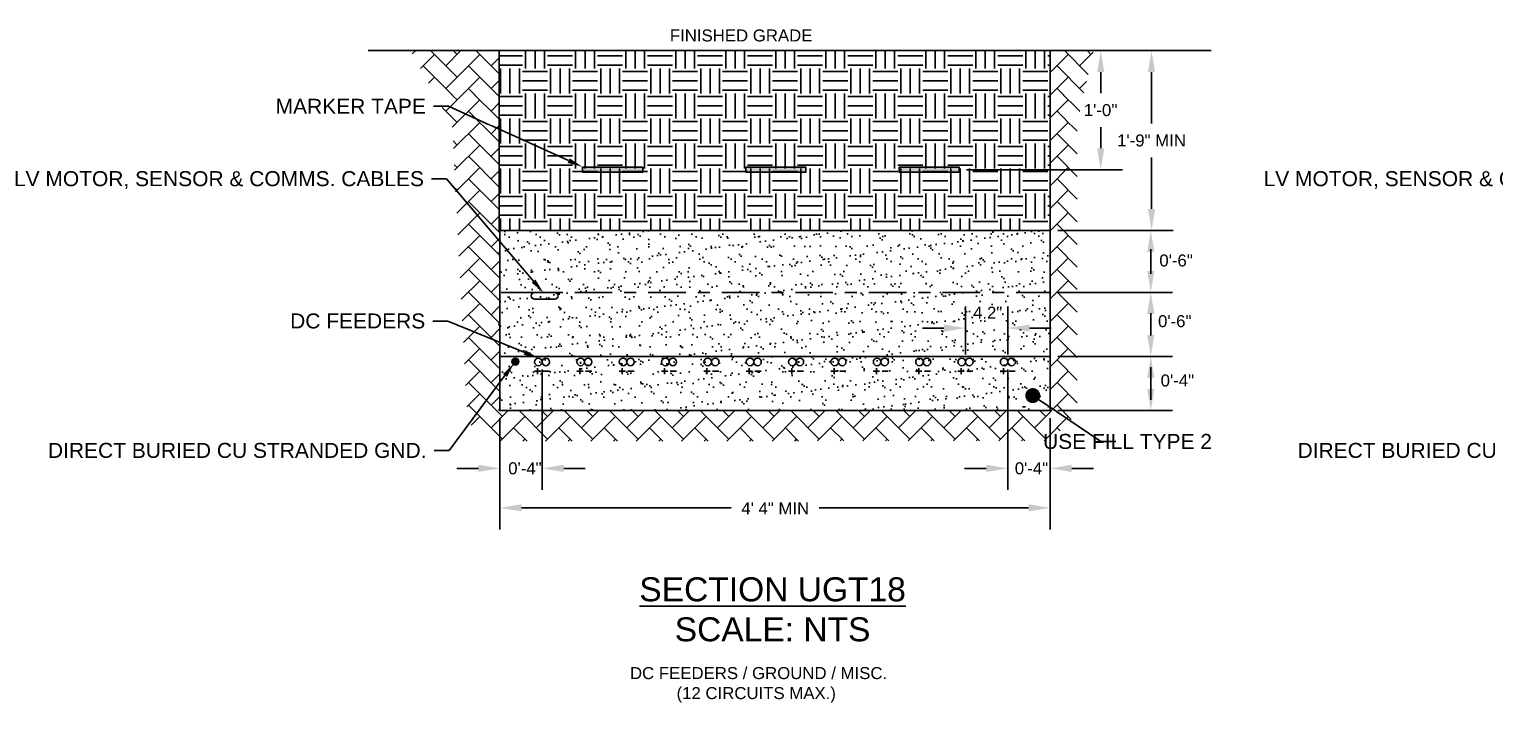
# Model space of a CAD drawing. Header units: feet. Extents: x -21 to 1000, y -35 to 71.
# Drawn here: x 889.69 to 901.89, y 41.56 to 47.17 of the extents above; entities that cross this region are included whole.
import ezdxf
from ezdxf import colors
from ezdxf.entities.mleader import LeaderData, LeaderLine
from ezdxf.math import Vec2, Vec3

# ---------------------------------------------------------------- set-up
doc = ezdxf.new("R2010")
doc.units = ezdxf.units.FT
doc.header["$MEASUREMENT"] = 0
doc.linetypes.add('CENTER', pattern=[2, 1.25, -0.25, 0.25, -0.25])
for name, color, linetype in [('E-CABL-HARN-CBHR', 2, 'Continuous'), ('E-CABL-INST', 1, 'INSTRUMENT_CABLE'), ('E-CABL-UG2', 142, 'GROUND_WIRE_G2'), ('E-FIN-GR', 4, 'Continuous'), ('E-MRKR-TREN', 6, 'Continuous'), ('E-TREN', 3, 'Continuous'), ('E-TREN-HATCH', 254, 'Continuous'), ('G-ANNO-TEXT', 1, 'Continuous'), ('G-DIMS', 7, 'Continuous'), ('G-TEXT', 7, 'Continuous'), ('text', 1, 'Continuous'), ('X-SES2-TREN_SECT$0$G-TEXT', 7, 'Continuous')]:
    doc.layers.add(name, color=color, linetype=linetype)
doc.styles.add('NEI-A', font='arial.ttf')
doc.styles.get("Standard").update_dxf_attribs({"font": 'arial.ttf'})
doc.linetypes.add('GROUND_WIRE_G2', pattern='A,1,-0.2,["G2",Standard,S=0.1,R=0,X=-0.1,Y=-0.05],-0.2', length=1.4)
doc.linetypes.add('INSTRUMENT_CABLE', pattern='A,1,-0.2,["INST",Standard,S=0.1,R=0,X=-0.09,Y=-0.05],-0.3', length=1.5)
doc.dimstyles.new('Annotative - Arch', dxfattribs={"dimscale": 0, "dimtxt": 0.1, "dimasz": 0.18, "dimexe": 0.18, "dimexo": 0.0625, "dimgap": 0.09, "dimtad": 0, "dimtih": 1, "dimtoh": 1, "dimdec": 4, "dimlfac": 12, "dimzin": 0, "dimdsep": 46, "dimlunit": 4, "dimtxsty": 'NEI-A', "dimcen": 0.09, "dimadec": 1, "dimazin": 0, "dimtfac": 1, "dimtdec": 4, "dimtofl": 0, "dimtmove": 0, "dimatfit": 3, "dimfxl": 1, "dimtolj": 1, "dimtzin": 0, "dimarcsym": 0})

# ---------------------------------------------------------------- blocks, each defined once
blk = doc.blocks.new('_Dot')
at = {"color": 0, "linetype": 'ByBlock', "lineweight": -2}
blk.add_line((-0.5, 0), (-1, 0), dxfattribs=at)
at = {"color": 0, "linetype": 'ByBlock', "const_width": 0.5}
blk.add_lwpolyline([(-0.25, 0, 1), (0.25, 0, 1)], format="xyb", close=True, dxfattribs=at)
blk = doc.blocks.new('*D119')
at = {"layer": 'Defpoints', "color": 0, "transparency": 16777216}
for p in [(898.195, 46.99), (898.61, 46.99), (897.431, 45.996)]:
    blk.add_point(p, dxfattribs=at)
at = {"layer": 'text', "color": 0, "lineweight": -2, "transparency": 16777216}
for p, q in [((898.258, 46.99), (898.79, 46.99)), ((898.61, 46.81), (898.61, 46.634)), ((898.61, 46.176), (898.61, 46.352)), ((897.493, 45.996), (898.79, 45.996))]:
    blk.add_line(p, q, dxfattribs=at)
at = {"layer": 'text', "color": 0, "transparency": 16777216}
for points in [[(898.58, 46.81), (898.64, 46.81), (898.61, 46.99)], [(898.58, 46.176), (898.64, 46.176), (898.61, 45.996)]]:
    blk.add_solid(points, dxfattribs=at)
at = {"layer": 'text', "color": 0, "transparency": 16777216, "insert": (898.61, 46.493), "char_height": 0.1, "attachment_point": 5, "style": 'NEI-A'}
blk.add_mtext("\\A1;1'-0''", dxfattribs=at)
blk = doc.blocks.new('*D120')
at = {"layer": 'Defpoints', "color": 0, "transparency": 16777216}
for p in [(898.189, 46.99), (899.033, 46.99), (898.189, 45.49)]:
    blk.add_point(p, dxfattribs=at)
at = {"layer": 'text', "color": 0, "lineweight": -2, "transparency": 16777216}
for p, q in [((898.252, 46.99), (899.213, 46.99)), ((899.033, 46.81), (899.033, 46.381)), ((899.033, 45.67), (899.033, 46.099)), ((898.252, 45.49), (899.213, 45.49))]:
    blk.add_line(p, q, dxfattribs=at)
at = {"layer": 'text', "color": 0, "transparency": 16777216}
for points in [[(899.003, 46.81), (899.063, 46.81), (899.033, 46.99)], [(899.003, 45.67), (899.063, 45.67), (899.033, 45.49)]]:
    blk.add_solid(points, dxfattribs=at)
at = {"layer": 'text', "color": 0, "transparency": 16777216, "insert": (899.033, 46.24), "char_height": 0.1, "attachment_point": 5, "style": 'NEI-A'}
blk.add_mtext('\\A1;1\'-9" MIN', dxfattribs=at)
blk = doc.blocks.new('*D121')
at = {"layer": 'Defpoints', "color": 0, "transparency": 16777216}
for p in [(893.957, 44.395), (893.606, 43.99), (893.957, 43.508)]:
    blk.add_point(p, dxfattribs=at)
at = {"layer": 'text', "color": 0, "lineweight": -2, "transparency": 16777216}
for p, q in [((893.957, 44.332), (893.957, 43.328)), ((893.606, 43.927), (893.606, 43.328)), ((893.426, 43.508), (893.246, 43.508)), ((894.137, 43.508), (894.317, 43.508))]:
    blk.add_line(p, q, dxfattribs=at)
at = {"layer": 'text', "color": 0, "transparency": 16777216}
for points in [[(893.426, 43.538), (893.426, 43.478), (893.606, 43.508)], [(894.137, 43.538), (894.137, 43.478), (893.957, 43.508)]]:
    blk.add_solid(points, dxfattribs=at)
at = {"layer": 'text', "color": 0, "transparency": 16777216, "insert": (893.814, 43.508), "char_height": 0.1, "attachment_point": 5, "style": 'NEI-A'}
blk.add_mtext('\\A1;0\'-4"', dxfattribs=at)
blk = doc.blocks.new('*D122')
at = {"layer": 'Defpoints', "color": 0, "transparency": 16777216}
for p in [(898.189, 44.974), (898.189, 44.44), (899.027, 44.44)]:
    blk.add_point(p, dxfattribs=at)
at = {"layer": 'text', "color": 0, "lineweight": -2, "transparency": 16777216}
for p, q in [((898.252, 44.974), (899.207, 44.974)), ((899.027, 44.62), (899.027, 44.8)), ((899.027, 44.794), (899.027, 44.614)), ((898.252, 44.44), (899.207, 44.44))]:
    blk.add_line(p, q, dxfattribs=at)
at = {"layer": 'text', "color": 0, "transparency": 16777216}
for points in [[(898.997, 44.794), (899.057, 44.794), (899.027, 44.974)], [(898.997, 44.62), (899.057, 44.62), (899.027, 44.44)]]:
    blk.add_solid(points, dxfattribs=at)
at = {"layer": 'text', "color": 0, "transparency": 16777216, "insert": (899.226, 44.734), "char_height": 0.1, "attachment_point": 5, "style": 'NEI-A'}
blk.add_mtext('\\A1;0\'-6"', dxfattribs=at)
blk = doc.blocks.new('*D123')
at = {"layer": 'Defpoints', "color": 0, "transparency": 16777216}
for p in [(897.836, 44.395), (898.189, 43.99), (898.189, 43.508)]:
    blk.add_point(p, dxfattribs=at)
at = {"layer": 'text', "color": 0, "lineweight": -2, "transparency": 16777216}
for p, q in [((897.836, 44.332), (897.836, 43.328)), ((898.189, 43.927), (898.189, 43.328)), ((897.656, 43.508), (897.476, 43.508)), ((898.369, 43.508), (898.549, 43.508))]:
    blk.add_line(p, q, dxfattribs=at)
at = {"layer": 'text', "color": 0, "transparency": 16777216}
for points in [[(897.656, 43.538), (897.656, 43.478), (897.836, 43.508)], [(898.369, 43.538), (898.369, 43.478), (898.189, 43.508)]]:
    blk.add_solid(points, dxfattribs=at)
at = {"layer": 'text', "color": 0, "transparency": 16777216, "insert": (898.033, 43.508), "char_height": 0.1, "attachment_point": 5, "style": 'NEI-A'}
blk.add_mtext('\\A1;0\'-4"', dxfattribs=at)
blk = doc.blocks.new('*D124')
at = {"layer": 'Defpoints', "color": 0, "transparency": 16777216}
for p in [(897.836, 44.677), (897.484, 44.395), (897.836, 44.395)]:
    blk.add_point(p, dxfattribs=at)
at = {"layer": 'text', "color": 0, "lineweight": -2, "transparency": 16777216}
for p, q in [((897.484, 44.457), (897.484, 44.857)), ((897.836, 44.457), (897.836, 44.857)), ((897.304, 44.677), (897.124, 44.677)), ((898.016, 44.677), (898.196, 44.677))]:
    blk.add_line(p, q, dxfattribs=at)
at = {"layer": 'text', "color": 0, "transparency": 16777216}
for points in [[(897.304, 44.707), (897.304, 44.647), (897.484, 44.677)], [(898.016, 44.707), (898.016, 44.647), (897.836, 44.677)]]:
    blk.add_solid(points, dxfattribs=at)
at = {"layer": 'text', "color": 0, "transparency": 16777216, "insert": (897.668, 44.805), "char_height": 0.1, "attachment_point": 5, "style": 'NEI-A'}
blk.add_mtext('\\A1;4.2"', dxfattribs=at)
blk = doc.blocks.new('*D125')
at = {"layer": 'Defpoints', "color": 0, "transparency": 16777216}
for p in [(898.189, 45.49), (898.189, 44.974), (899.027, 44.974)]:
    blk.add_point(p, dxfattribs=at)
at = {"layer": 'text', "color": 0, "lineweight": -2, "transparency": 16777216}
for p, q in [((898.252, 45.49), (899.207, 45.49)), ((899.027, 45.154), (899.027, 45.334)), ((899.027, 45.31), (899.027, 45.13)), ((898.252, 44.974), (899.207, 44.974))]:
    blk.add_line(p, q, dxfattribs=at)
at = {"layer": 'text', "color": 0, "transparency": 16777216}
for points in [[(898.997, 45.31), (899.057, 45.31), (899.027, 45.49)], [(898.997, 45.154), (899.057, 45.154), (899.027, 44.974)]]:
    blk.add_solid(points, dxfattribs=at)
at = {"layer": 'text', "color": 0, "transparency": 16777216, "insert": (899.237, 45.24), "char_height": 0.1, "attachment_point": 5, "style": 'NEI-A'}
blk.add_mtext('\\A1;0\'-6"', dxfattribs=at)
blk = doc.blocks.new('*D126')
at = {"layer": 'Defpoints', "color": 0, "transparency": 16777216}
for p in [(898.189, 44.44), (898.189, 43.99), (899.027, 43.99)]:
    blk.add_point(p, dxfattribs=at)
at = {"layer": 'text', "color": 0, "lineweight": -2, "transparency": 16777216}
for p, q in [((898.252, 44.44), (899.207, 44.44)), ((899.027, 44.17), (899.027, 44.35)), ((899.027, 44.26), (899.027, 44.08)), ((898.252, 43.99), (899.207, 43.99))]:
    blk.add_line(p, q, dxfattribs=at)
at = {"layer": 'text', "color": 0, "transparency": 16777216}
for points in [[(898.997, 44.26), (899.057, 44.26), (899.027, 44.44)], [(898.997, 44.17), (899.057, 44.17), (899.027, 43.99)]]:
    blk.add_solid(points, dxfattribs=at)
at = {"layer": 'text', "color": 0, "transparency": 16777216, "insert": (899.248, 44.24), "char_height": 0.1, "attachment_point": 5, "style": 'NEI-A'}
blk.add_mtext('\\A1;0\'-4"', dxfattribs=at)
blk = doc.blocks.new('*D181')
at = {"layer": 'Defpoints', "color": 0, "transparency": 16777216}
for p in [(893.606, 43.99), (898.189, 43.99), (898.189, 43.179)]:
    blk.add_point(p, dxfattribs=at)
at = {"layer": 'text', "color": 0, "lineweight": -2, "transparency": 16777216}
for p, q in [((893.606, 43.927), (893.606, 42.999)), ((898.189, 43.927), (898.189, 42.999)), ((893.786, 43.179), (895.532, 43.179)), ((898.009, 43.179), (896.265, 43.179))]:
    blk.add_line(p, q, dxfattribs=at)
at = {"layer": 'text', "color": 0, "transparency": 16777216}
for points in [[(893.786, 43.209), (893.786, 43.149), (893.606, 43.179)], [(898.009, 43.209), (898.009, 43.149), (898.189, 43.179)]]:
    blk.add_solid(points, dxfattribs=at)
at = {"layer": 'text', "color": 0, "transparency": 16777216, "insert": (895.899, 43.175), "char_height": 0.1, "attachment_point": 5, "style": 'NEI-A'}
blk.add_mtext('\\A1;4\' 4" MIN', dxfattribs=at)

msp = doc.modelspace()

# ---------------------------------------------------------------- hatches: boundary and pattern name
at = {"layer": 'E-CABL-UG2', "linetype": 'Continuous'}
h = msp.add_hatch(color=256, dxfattribs=at)
edge = h.paths.add_edge_path()
edge.add_arc((893.7336221, 44.3974716), 0.0286458, 0, 360)
at = {"layer": 'E-TREN-HATCH', "linetype": 'Continuous'}
h = msp.add_hatch(dxfattribs=at)
h.set_pattern_fill('AR-SAND', color=252, scale=0.083333)
h.set_pattern_definition([(37.5, (851.29364, 58.7419), (-0.00524945, 0.16056865), [0, -0.12666667, 0, -0.14166667, 0, -0.13541667]), (7.5, (851.29364, 58.7419), (0.1474814, 0.2351788), [0, -0.06833333, 0, -0.11416667, 0, -0.04375]), (327.5, (851.19114, 58.7419), (0.25951182, 0.0004716), [0, -0.04166667, 0, -0.15, 0, -0.19583333]), (317.5, (851.19114, 58.7419), (0.2505106, 0.0731396), [0, -0.02083333, 0, -0.09833333, 0, -0.1125])])
h.paths.add_polyline_path([(893.5941648, 45.489706), (898.1891601, 45.489706), (898.1891601, 43.989706), (893.5941648, 43.989706)])

# ---------------------------------------------------------------- linework, layer by layer
for q in [(898.1891601, 44.4397746), (893.9569403, 44.4397746)]:
    msp.add_line((893.6042553, 44.4397746), q)
for p in [(893.9569403, 44.4397746), (894.3096253, 44.4397746), (894.3096253, 44.4397746), (894.6623103, 44.4397746), (894.6623103, 44.4397746), (895.0149953, 44.4397746), (895.0149953, 44.4397746), (895.3676803, 44.4397746), (895.3676803, 44.4397746), (895.7203652, 44.4397746), (895.7203652, 44.4397746), (896.0730502, 44.4397746), (896.0730502, 44.4397746), (896.4257352, 44.4397746), (896.4257352, 44.4397746), (896.7784202, 44.4397746), (896.7784202, 44.4397746), (897.1311052, 44.4397746), (897.1311052, 44.4397746), (897.4837902, 44.4397746), (897.4837902, 44.4397746), (897.8364752, 44.4397746), (897.8364752, 44.4397746)]:
    msp.add_point(p)
at = {"layer": 'E-CABL-HARN-CBHR', "linetype": 'Continuous'}
for centre in [(893.9256161, 44.3946298), (893.9881161, 44.3946298), (894.2783011, 44.3946298), (894.3408011, 44.3946298), (894.6309861, 44.3946298), (894.6934861, 44.3946298), (894.9836711, 44.3946298), (895.0461711, 44.3946298), (895.3363561, 44.3946298), (895.3988561, 44.3946298), (895.689041, 44.3946298), (895.751541, 44.3946298), (896.041726, 44.3946298), (896.104226, 44.3946298), (896.394411, 44.3946298), (896.456911, 44.3946298), (896.747096, 44.3946298), (896.809596, 44.3946298), (897.099781, 44.3946298), (897.162281, 44.3946298), (897.452466, 44.3946298), (897.514966, 44.3946298), (897.805151, 44.3946298), (897.867651, 44.3946298)]:
    msp.add_circle(centre, 0.03125, dxfattribs=at)
at = {"layer": 'E-CABL-INST', "linetype": 'Continuous', "flags": 128}
msp.add_lwpolyline([(893.894943, 44.97357), (894.0616096, 44.97357, -0.4142135672), (894.0897346, 44.945445, -0.4142135058), (894.0616096, 44.91732), (893.894943, 44.91732, -0.4142135672), (893.866818, 44.945445, -0.4141197229), (893.894934, 44.97357, -0.0001601544)], format="xyb", dxfattribs=at)
at = {"layer": 'E-CABL-UG2', "linetype": 'Continuous'}
msp.add_circle((893.7336221, 44.3974716), 0.0286458, dxfattribs=at)
at = {"layer": 'E-FIN-GR', "flags": 128}
msp.add_lwpolyline([(892.5077221, 46.989706), (899.5285471, 46.989706)], dxfattribs=at)
at = {"layer": 'E-TREN', "color": 252, "linetype": 'Continuous'}
msp.add_lwpolyline([(893.6042553, 45.489706), (898.1891601, 45.489706), (898.1891601, 43.989706), (893.6042553, 43.989706)], close=True, dxfattribs=at)
at = {"layer": 'G-DIMS', "linetype": 'CENTER', "ltscale": 0.25}
for points in [[(893.616818, 44.97357), (898.1891601, 44.97357)], [(893.6042553, 44.4397746), (898.1891601, 44.4397746)]]:
    msp.add_lwpolyline(points, dxfattribs=at)
at = {"layer": 'G-TEXT'}
for p, q in [((893.8938091, 44.3175511), (893.9453006, 44.3175511)), ((893.9195548, 44.3432968), (893.9195548, 44.2918053)), ((893.9666873, 44.3175511), (894.0181788, 44.3175511)), ((894.246494, 44.3175511), (894.2979856, 44.3175511)), ((894.2722398, 44.3432968), (894.2722398, 44.2918053)), ((894.3193722, 44.3175511), (894.3708638, 44.3175511)), ((894.599179, 44.3175511), (894.6506706, 44.3175511)), ((894.6249248, 44.3432968), (894.6249248, 44.2918053)), ((894.6720572, 44.3175511), (894.7235488, 44.3175511)), ((894.951864, 44.3175511), (895.0033556, 44.3175511)), ((894.9776098, 44.3432968), (894.9776098, 44.2918053)), ((895.0247422, 44.3175511), (895.0762338, 44.3175511)), ((895.304549, 44.3175511), (895.3560406, 44.3175511)), ((895.3302948, 44.3432968), (895.3302948, 44.2918053)), ((895.3774272, 44.3175511), (895.4289188, 44.3175511)), ((895.657234, 44.3175511), (895.7087256, 44.3175511)), ((895.6829798, 44.3432968), (895.6829798, 44.2918053)), ((895.7301122, 44.3175511), (895.7816038, 44.3175511)), ((896.009919, 44.3175511), (896.0614105, 44.3175511)), ((896.0356648, 44.3432968), (896.0356648, 44.2918053)), ((896.0827972, 44.3175511), (896.1342887, 44.3175511)), ((896.362604, 44.3175511), (896.4140955, 44.3175511)), ((896.3883497, 44.3432968), (896.3883497, 44.2918053)), ((896.4354822, 44.3175511), (896.4869737, 44.3175511)), ((896.7152889, 44.3175511), (896.7667805, 44.3175511)), ((896.7410347, 44.3432968), (896.7410347, 44.2918053)), ((896.7881671, 44.3175511), (896.8396587, 44.3175511)), ((897.0679739, 44.3175511), (897.1194655, 44.3175511)), ((897.0937197, 44.3432968), (897.0937197, 44.2918053)), ((897.1408521, 44.3175511), (897.1923437, 44.3175511)), ((897.4206589, 44.3175511), (897.4721505, 44.3175511)), ((897.4464047, 44.3432968), (897.4464047, 44.2918053)), ((897.4935371, 44.3175511), (897.5450287, 44.3175511)), ((897.7733439, 44.3175511), (897.8248355, 44.3175511)), ((897.7990897, 44.3432968), (897.7990897, 44.2918053)), ((897.8462221, 44.3175511), (897.8977137, 44.3175511))]:
    msp.add_line(p, q, dxfattribs=at)

# ---------------------------------------------------------------- texts
at = {"layer": 'G-ANNO-TEXT', "insert": (895.8767925, 42.3319779), "char_height": 0.2, "attachment_point": 5, "style": 'NEI-A'}
msp.add_mtext_dynamic_manual_height_columns('{\\LSECTION UGT18\\P\\l\\C7;SCALE: NTS}', width=5.832687783, gutter_width=0.546875, heights=[0], dxfattribs=at)
at = {"layer": 'text', "insert": (895.6148644, 47.1147432), "char_height": 0.1, "attachment_point": 5, "style": 'NEI-A'}
msp.add_mtext_dynamic_manual_height_columns('FINISHED GRADE', width=1.462168794, gutter_width=0.546875, heights=[0], dxfattribs=at)
at = {"layer": 'X-SES2-TREN_SECT$0$G-TEXT', "insert": (895.7405526, 41.7036022), "char_height": 0.1, "attachment_point": 5, "style": 'NEI-A'}
msp.add_mtext_dynamic_manual_height_columns(' DC FEEDERS / GROUND / MISC.\\P(12 CIRCUITS MAX.)', width=5.021927083, gutter_width=0.546875, heights=[0], dxfattribs=at)

# ---------------------------------------------------------------- dimensions: what is measured, and where the dimension line sits
at = {"layer": 'text'}
for base, p1, p2, text, picture, middle in [((899.0268307, 44.97357), (898.1891601, 45.489706), (898.1891601, 44.97357), '0\'-6"', '*D125', (899.2373267, 45.239706)), ((899.0268307, 44.4397746), (898.1891601, 44.97357), (898.1891601, 44.4397746), '0\'-6"', '*D122', (899.226452, 44.7341604)), ((899.0268307, 43.989706), (898.1891601, 44.4397746), (898.1891601, 43.989706), '0\'-4"', '*D126', (899.2481971, 44.239706))]:
    dim = msp.add_linear_dim(base=base, p1=p1, p2=p2, angle=90, text=text, dimstyle='Annotative - Arch', override={"dimscale": 1, "dimtmove": 2}, dxfattribs=at)
    dim.commit()
    dim.dimension.update_dxf_attribs({"geometry": picture, "text_midpoint": middle, "dimtype": 160})
for base, p1, p2, text, picture, middle in [((897.836401, 44.67737), (897.483716, 44.3946298), (897.836401, 44.3946298), '4.2"', '*D124', (897.6675609, 44.8054131)), ((893.9568661, 43.5076747), (893.6056524, 43.989706), (893.9568661, 44.3946298), '0\'-4"', '*D121', (893.814091, 43.5076747)), ((898.1891601, 43.5076747), (897.836401, 44.3946298), (898.1891601, 43.989706), '0\'-4"', '*D123', (898.033148, 43.5076747)), ((898.1891601, 43.1787411), (893.6056524, 43.989706), (898.1891601, 43.989706), '4\' 4" MIN', '*D181', (895.8985494, 43.174502))]:
    dim = msp.add_linear_dim(base=base, p1=p1, p2=p2, text=text, dimstyle='Annotative - Arch', override={"dimscale": 1, "dimtxsty": 'NEI-A', "dimtmove": 2}, dxfattribs=at)
    dim.commit()
    dim.dimension.update_dxf_attribs({"geometry": picture, "text_midpoint": middle, "dimtype": 160})

# ---------------------------------------------------------------- leaders
ml = msp.add_multileader_mtext('Standard', dxfattribs=at)
ml.set_content('MARKER TAPE ', color=256, style='NEI-A')
ml.set_leader_properties()
ml.build(insert=Vec2(0, 0))
ml.multileader.update_dxf_attribs({"dogleg_length": 0.0104167, "arrow_head_size": 0.125, "scale": 12})
ctx = ml.context
ctx.base_point, ctx.scale, ctx.char_height, ctx.arrow_head_size, ctx.landing_gap_size, ctx.plane_origin = Vec3(902.4229541, 46.4953912), 12, 0.125, 0.125, 0.0625, Vec3(904.9230503, 45.5775171)
ctx.text_align_type = 2
notes = []
notes.append((ctx, [(0, (1, 1, 0), (903.4048777, 46.4953912), (-1, 0), 0.125, [(0, [(904.8517234, 46.0080393)], 0, [])])]))
ctx.mtext.insert, ctx.mtext.width, ctx.mtext.alignment, ctx.mtext.flow_direction = Vec3(903.2173777, 46.5578912), 0.921927083, 3, 5
ctx.mtext.has_bg_fill, ctx.mtext.bg_color, ctx.mtext.bg_scale_factor, ctx.mtext.bg_transparency, ctx.mtext.use_window_bg_color = 1, -1073741824, 1.5, 0, 1
ml = msp.add_multileader_mtext('Standard', dxfattribs=at)
ml.set_content('DC FEEDERS', color=256, style='NEI-A')
ml.set_leader_properties()
ml.build(insert=Vec2(0, 0))
ml.multileader.update_dxf_attribs({"dogleg_length": 0.0104167, "arrow_head_size": 0.125, "scale": 12})
ctx = ml.context
ctx.base_point, ctx.scale, ctx.char_height, ctx.arrow_head_size, ctx.landing_gap_size, ctx.plane_origin = Vec3(892.1199424, 44.735369), 12, 0.125, 0.125, 0.0625, Vec3(895.042501, 44.9553497)
ctx.text_align_type = 2
notes.append((ctx, [(0, (1, 1, 0), (893.1712725, 44.735369), (-1, 0), 0.125, [(0, [(893.9280089, 44.4257881)], 0, [])])]))
ctx.mtext.insert, ctx.mtext.width, ctx.mtext.alignment, ctx.mtext.flow_direction = Vec3(892.9837725, 44.7989348), 0.90109375, 3, 5
ml = msp.add_multileader_mtext('Standard', dxfattribs=at)
ml.set_content('DC FEEDERS', color=256, style='NEI-A')
ml.set_leader_properties()
ml.build(insert=Vec2(0, 0))
ml.multileader.update_dxf_attribs({"dogleg_length": 0.0104167, "arrow_head_size": 0.125, "scale": 12})
ctx = ml.context
ctx.base_point, ctx.scale, ctx.char_height, ctx.arrow_head_size, ctx.landing_gap_size, ctx.plane_origin = Vec3(902.5275896, 44.735369), 12, 0.125, 0.125, 0.0625, Vec3(905.4501482, 44.9553497)
ctx.text_align_type = 2
notes.append((ctx, [(0, (1, 1, 0), (903.5789197, 44.735369), (-1, 0), 0.125, [(0, [(904.3356561, 44.4257881)], 0, [])])]))
ctx.mtext.insert, ctx.mtext.width, ctx.mtext.alignment, ctx.mtext.flow_direction = Vec3(903.3914197, 44.7989348), 0.90109375, 3, 5
ml = msp.add_multileader_mtext('Standard', dxfattribs=at)
ml.set_content('DIRECT BURIED CU STRANDED GND.', color=256, style='NEI-A')
ml.set_leader_properties()
ml.build(insert=Vec2(0, 0))
ml.multileader.update_dxf_attribs({"dogleg_length": 0.0104167, "arrow_head_size": 0.125, "scale": 12})
ctx = ml.context
ctx.base_point, ctx.scale, ctx.char_height, ctx.arrow_head_size, ctx.landing_gap_size, ctx.plane_origin = Vec3(891.9883683, 43.6567282), 12, 0.125, 0.125, 0.0625, Vec3(895.3333487, 43.6367276)
ctx.text_align_type = 2
notes.append((ctx, [(0, (1, 1, 0), (893.1817517, 43.6567282), (-1, 0), 0.125, [(0, [(893.7224566, 44.382483)], 0, [])])]))
ctx.mtext.insert, ctx.mtext.width, ctx.mtext.alignment, ctx.mtext.flow_direction = Vec3(892.9942517, 43.720294), 1.221927083, 3, 5
ml = msp.add_multileader_mtext('Standard', dxfattribs=at)
ml.set_content('DIRECT BURIED CU STRANDED GND.', color=256, style='NEI-A')
ml.set_leader_properties()
ml.build(insert=Vec2(0, 0))
ml.multileader.update_dxf_attribs({"dogleg_length": 0.0104167, "arrow_head_size": 0.125, "scale": 12})
ctx = ml.context
ctx.base_point, ctx.scale, ctx.char_height, ctx.arrow_head_size, ctx.landing_gap_size, ctx.plane_origin = Vec3(902.3960155, 43.6567282), 12, 0.125, 0.125, 0.0625, Vec3(905.7409959, 43.6367276)
ctx.text_align_type = 2
notes.append((ctx, [(0, (1, 1, 0), (903.5893989, 43.6567282), (-1, 0), 0.125, [(0, [(904.1301038, 44.382483)], 0, [])])]))
ctx.mtext.insert, ctx.mtext.width, ctx.mtext.alignment, ctx.mtext.flow_direction = Vec3(903.4018989, 43.720294), 1.221927083, 3, 5
ml = msp.add_multileader_mtext('Standard', dxfattribs=at)
ml.set_content('USE FILL TYPE 2', color=256, style='NEI-A')
ml.set_leader_properties()
ml.set_arrow_properties(name='DOT')
ml.build(insert=Vec2(0, 0))
ml.multileader.update_dxf_attribs({"dogleg_length": 0.0104167, "arrow_head_size": 0.125, "scale": 12})
ctx = ml.context
ctx.base_point, ctx.scale, ctx.char_height, ctx.arrow_head_size, ctx.landing_gap_size, ctx.plane_origin = Vec3(898.7367612, 43.732491), 12, 0.125, 0.125, 0.0625, Vec3(897.6941048, 42.641703)
ctx.text_align_type = 2
notes.append((ctx, [(0, (1, 1, 0), (898.6117612, 43.732491), (1, 0), 0.125, [(0, [(898.0436363, 44.1145218)], 0, [])])]))
ctx.mtext.insert, ctx.mtext.width, ctx.mtext.alignment, ctx.mtext.flow_direction = Vec3(899.5363008, 43.7950336), 1.12609375, 3, 5
ml = msp.add_multileader_mtext('Standard', dxfattribs=at)
ml.set_content('USE FILL TYPE 2', color=256, style='NEI-A')
ml.set_leader_properties()
ml.set_arrow_properties(name='DOT')
ml.build(insert=Vec2(0, 0))
ml.multileader.update_dxf_attribs({"dogleg_length": 0.0104167, "arrow_head_size": 0.125, "scale": 12})
ctx = ml.context
ctx.base_point, ctx.scale, ctx.char_height, ctx.arrow_head_size, ctx.landing_gap_size, ctx.plane_origin = Vec3(909.4970934, 43.732491), 12, 0.125, 0.125, 0.0625, Vec3(908.454437, 42.641703)
ctx.text_align_type = 2
notes.append((ctx, [(0, (1, 1, 0), (909.3720934, 43.732491), (1, 0), 0.125, [(0, [(908.8039685, 44.1145218)], 0, [])])]))
ctx.mtext.insert, ctx.mtext.width, ctx.mtext.alignment, ctx.mtext.flow_direction = Vec3(910.296633, 43.7950336), 1.12609375, 3, 5
for ctx, leaders in notes:
    for number, flags, end, landing, length, lines in leaders:
        leader = LeaderData()
        leader.index, (leader.has_last_leader_line, leader.has_dogleg_vector, leader.attachment_direction) = number, flags
        leader.last_leader_point, leader.dogleg_vector, leader.dogleg_length = Vec3(end), Vec3(landing), length
        for number, points, colour, breaks in lines:
            line = LeaderLine()
            line.index, line.vertices, line.color, line.breaks = number, Vec3.list(points), colors.encode_raw_color(colour), breaks
            leader.lines.append(line)
        ctx.leaders.append(leader)

# ---------------------------------------------------------------- next in the draw order: hatches: boundary and pattern name
at = {"layer": 'E-MRKR-TREN', "linetype": 'Continuous'}
h = msp.add_hatch(color=256, dxfattribs=at)
h.dxf.hatch_style = 1
h.paths.add_polyline_path([(895.6540078, 46.0168301), (896.1540078, 46.0168301), (896.1540078, 45.9751635), (895.6540078, 45.9751635)])
h = msp.add_hatch(color=256, dxfattribs=at)
h.dxf.hatch_style = 1
h.paths.add_polyline_path([(895.6540078, 46.0168301), (896.1540078, 46.0168301), (896.1540078, 45.9751635), (895.6540078, 45.9751635)])
h = msp.add_hatch(color=256, dxfattribs=at)
h.dxf.hatch_style = 1
h.paths.add_polyline_path([(896.9308289, 46.0168301), (897.4308289, 46.0168301), (897.4308289, 45.9751635), (896.9308289, 45.9751635)])
h = msp.add_hatch(color=256, dxfattribs=at)
h.dxf.hatch_style = 1
h.paths.add_polyline_path([(896.9308289, 46.0168301), (897.4308289, 46.0168301), (897.4308289, 45.9751635), (896.9308289, 45.9751635)])
at = {"layer": 'E-TREN-HATCH', "linetype": 'Continuous'}
h = msp.add_hatch(dxfattribs=at)
h.set_pattern_fill('AR-HBONE', color=256, scale=0.033333)
h.set_pattern_definition([(45, (851.29364, 58.7419), (1e-17, 0.1885618), [0.4, -0.1333333]), (135, (851.38792, 58.83618), (1e-17, 0.1885618), [0.4, -0.1333333])])
h.paths.add_polyline_path([(898.5512005, 46.989706), (898.1891601, 46.989706), (898.1891601, 43.989706), (893.5989462, 43.989706), (893.5989462, 46.989706), (892.8604071, 46.989706), (893.2085755, 46.3656809), (893.3351822, 43.9006435), (893.4987159, 43.7339768), (898.1891601, 43.7378205), (898.4139339, 43.9659214), (898.4139339, 46.3970128)])
h = msp.add_hatch(dxfattribs=at)
h.set_pattern_fill('EARTH', color=256, scale=0.833333)
h.set_pattern_definition([(0, (851.29364, 58.7419), (0.2083333, 0.2083333), [0.2083333, -0.2083333]), (0, (851.29364, 58.82002), (0.2083333, 0.2083333), [0.2083333, -0.2083333]), (0, (851.29364, 58.89815), (0.2083333, 0.2083333), [0.2083333, -0.2083333]), (90, (851.31968, 58.9242), (-0.2083333, 0.2083333), [0.2083333, -0.2083333]), (90, (851.3978, 58.9242), (-0.2083333, 0.2083333), [0.2083333, -0.2083333]), (90, (851.47593, 58.9242), (-0.2083333, 0.2083333), [0.2083333, -0.2083333])])
h.paths.add_polyline_path([(893.5989462, 46.989706), (898.1891601, 46.989706), (898.1891601, 45.489706), (893.5989462, 45.489706)])

# ---------------------------------------------------------------- next in the draw order: linework, layer by layer
at = {"layer": 'E-MRKR-TREN', "linetype": 'Continuous', "flags": 128}
for points in [[(895.6540078, 46.0168301), (896.1540078, 46.0168301), (896.1540078, 45.9751635), (895.6540078, 45.9751635)], [(896.9308289, 46.0168301), (897.4308289, 46.0168301), (897.4308289, 45.9751635), (896.9308289, 45.9751635)]]:
    msp.add_lwpolyline(points, close=True, dxfattribs=at)
at = {"layer": 'E-TREN', "color": 252, "linetype": 'Continuous'}
msp.add_lwpolyline([(893.5989462, 46.989706), (898.1891601, 46.989706), (898.1891601, 45.489706), (893.5989462, 45.489706)], close=True, dxfattribs=at)

# ---------------------------------------------------------------- next in the draw order: dimensions: what is measured, and where the dimension line sits
at = {"layer": 'text'}
for base, p1, p2, text, picture, middle in [((898.6101641, 46.989706), (897.4308289, 45.9959968), (898.1953206, 46.989706), "1'-0''", '*D119', (898.6101641, 46.4928514)), ((899.0327034, 46.989706), (898.1891601, 45.489706), (898.1891601, 46.989706), '1\'-9" MIN', '*D120', (899.0327034, 46.239706))]:
    dim = msp.add_linear_dim(base=base, p1=p1, p2=p2, angle=90, text=text, dimstyle='Annotative - Arch', override={"dimscale": 1, "dimtxsty": 'NEI-A', "dimtix": 0, "dimtofl": 0, "dimtmove": 2, "dimatfit": 3}, dxfattribs=at)
    dim.commit()
    dim.dimension.update_dxf_attribs({"geometry": picture, "text_midpoint": middle})

# ---------------------------------------------------------------- next in the draw order: leaders
ml = msp.add_multileader_mtext('Standard', dxfattribs=at)
ml.set_content('LV MOTOR, SENSOR & COMMS. CABLES', color=256, style='NEI-A')
ml.set_leader_properties()
ml.build(insert=Vec2(0, 0))
ml.multileader.update_dxf_attribs({"dogleg_length": 0.0104167, "arrow_head_size": 0.125, "scale": 12})
ctx = ml.context
ctx.base_point, ctx.scale, ctx.char_height, ctx.arrow_head_size, ctx.landing_gap_size, ctx.plane_origin = Vec3(902.3862271, 45.9211109), 12, 0.125, 0.125, 0.0625, Vec3(905.4501482, 45.305397)
ctx.text_align_type = 2
notes = []
notes.append((ctx, [(0, (1, 1, 0), (903.5684406, 45.9211109), (-1, 0), 0.125, [(0, [(904.374758, 44.97357)], 0, [])])]))
ctx.mtext.insert, ctx.mtext.width, ctx.mtext.alignment, ctx.mtext.flow_direction = Vec3(903.3809406, 45.9846767), 1.28859375, 3, 5
for ctx, leaders in notes:
    for number, flags, end, landing, length, lines in leaders:
        leader = LeaderData()
        leader.index, (leader.has_last_leader_line, leader.has_dogleg_vector, leader.attachment_direction) = number, flags
        leader.last_leader_point, leader.dogleg_vector, leader.dogleg_length = Vec3(end), Vec3(landing), length
        for number, points, colour, breaks in lines:
            line = LeaderLine()
            line.index, line.vertices, line.color, line.breaks = number, Vec3.list(points), colors.encode_raw_color(colour), breaks
            leader.lines.append(line)
        ctx.leaders.append(leader)

# ---------------------------------------------------------------- next in the draw order: leaders
ml = msp.add_multileader_mtext('Standard', dxfattribs=at)
ml.set_content('MARKER TAPE ', color=256, style='NEI-A')
ml.set_leader_properties()
ml.build(insert=Vec2(0, 0))
ml.multileader.update_dxf_attribs({"dogleg_length": 0.0104167, "arrow_head_size": 0.125, "scale": 12})
ctx = ml.context
ctx.base_point, ctx.scale, ctx.char_height, ctx.arrow_head_size, ctx.landing_gap_size, ctx.plane_origin = Vec3(892.1946545, 46.5251203), 12, 0.125, 0.125, 0.0625, Vec3(894.5154031, 45.5775171)
ctx.text_align_type = 2
notes = []
notes.append((ctx, [(0, (1, 1, 0), (893.1765781, 46.5251203), (-1, 0), 0.125, [(0, [(894.2922193, 46.0208638)], 0, [])])]))
ctx.mtext.insert, ctx.mtext.width, ctx.mtext.alignment, ctx.mtext.flow_direction = Vec3(892.9890781, 46.5876203), 0.921927083, 3, 5
ctx.mtext.has_bg_fill, ctx.mtext.bg_color, ctx.mtext.bg_scale_factor, ctx.mtext.bg_transparency, ctx.mtext.use_window_bg_color = 1, -1073741824, 1.5, 0, 1
for ctx, leaders in notes:
    for number, flags, end, landing, length, lines in leaders:
        leader = LeaderData()
        leader.index, (leader.has_last_leader_line, leader.has_dogleg_vector, leader.attachment_direction) = number, flags
        leader.last_leader_point, leader.dogleg_vector, leader.dogleg_length = Vec3(end), Vec3(landing), length
        for number, points, colour, breaks in lines:
            line = LeaderLine()
            line.index, line.vertices, line.color, line.breaks = number, Vec3.list(points), colors.encode_raw_color(colour), breaks
            leader.lines.append(line)
        ctx.leaders.append(leader)

# ---------------------------------------------------------------- next in the draw order: hatches: boundary and pattern name
at = {"layer": 'E-MRKR-TREN', "linetype": 'Continuous'}
h = msp.add_hatch(color=256, dxfattribs=at)
h.dxf.hatch_style = 1
h.paths.add_polyline_path([(894.294824, 46.0168301), (894.794824, 46.0168301), (894.794824, 45.9751635), (894.294824, 45.9751635)])
h = msp.add_hatch(color=256, dxfattribs=at)
h.dxf.hatch_style = 1
h.paths.add_polyline_path([(894.294824, 46.0168301), (894.794824, 46.0168301), (894.794824, 45.9751635), (894.294824, 45.9751635)])

# ---------------------------------------------------------------- next in the draw order: linework, layer by layer
at = {"layer": 'E-MRKR-TREN', "linetype": 'Continuous', "flags": 128}
msp.add_lwpolyline([(894.294824, 46.0168301), (894.794824, 46.0168301), (894.794824, 45.9751635), (894.294824, 45.9751635)], close=True, dxfattribs=at)

# ---------------------------------------------------------------- next in the draw order: leaders
at = {"layer": 'text'}
ml = msp.add_multileader_mtext('Standard', dxfattribs=at)
ml.set_content('LV MOTOR, SENSOR & COMMS. CABLES', color=256, style='NEI-A')
ml.set_leader_properties()
ml.build(insert=Vec2(0, 0))
ml.multileader.update_dxf_attribs({"dogleg_length": 0.0104167, "arrow_head_size": 0.125, "scale": 12})
ctx = ml.context
ctx.base_point, ctx.scale, ctx.char_height, ctx.arrow_head_size, ctx.landing_gap_size, ctx.plane_origin = Vec3(891.9785799, 45.9211109), 12, 0.125, 0.125, 0.0625, Vec3(895.042501, 45.305397)
ctx.text_align_type = 2
notes = []
notes.append((ctx, [(0, (1, 1, 0), (893.1607934, 45.9211109), (-1, 0), 0.125, [(0, [(893.9671108, 44.97357)], 0, [])])]))
ctx.mtext.insert, ctx.mtext.width, ctx.mtext.alignment, ctx.mtext.flow_direction = Vec3(892.9732934, 45.9846767), 1.28859375, 3, 5
for ctx, leaders in notes:
    for number, flags, end, landing, length, lines in leaders:
        leader = LeaderData()
        leader.index, (leader.has_last_leader_line, leader.has_dogleg_vector, leader.attachment_direction) = number, flags
        leader.last_leader_point, leader.dogleg_vector, leader.dogleg_length = Vec3(end), Vec3(landing), length
        for number, points, colour, breaks in lines:
            line = LeaderLine()
            line.index, line.vertices, line.color, line.breaks = number, Vec3.list(points), colors.encode_raw_color(colour), breaks
            leader.lines.append(line)
        ctx.leaders.append(leader)

doc.saveas('drawing.dxf')
